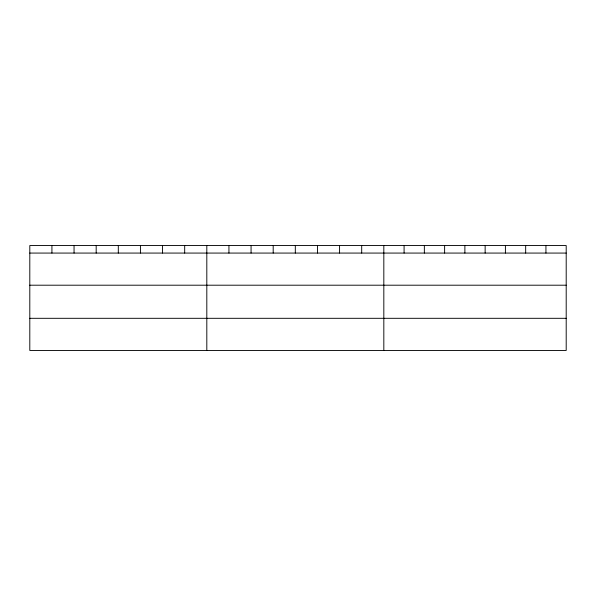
<?xml version="1.0" encoding="UTF-8"?>
<svg xmlns="http://www.w3.org/2000/svg" width="596" height="596" viewBox="0 0 596 596"><rect width="100%" height="100%" fill="white"/><g stroke="black" fill="none" stroke-linecap="round" stroke-linejoin="round"><path stroke-width="0.89" d="M566.2 285.201L566.2 245.552L29.8 245.552L29.8 350.448L566.2 350.448L566.2 285.201L29.8 285.201M29.8 253.069L566.2 253.069M29.8 318.309L566.2 318.309M545.936 245.552L545.936 253.069M525.672 245.552L525.672 253.069M505.408 245.552L505.408 253.069M485.144 245.552L485.144 253.069M464.88 245.552L464.88 253.069M444.616 245.552L444.616 253.069M424.352 245.552L424.352 253.069M404.088 245.552L404.088 253.069M383.824 245.552L383.824 350.448M361.697 245.552L361.697 253.069M339.571 245.552L339.571 253.069M317.445 245.552L317.445 253.069M295.318 245.552L295.318 253.069M273.191 245.552L273.191 253.069M251.065 245.552L251.065 253.069M228.939 245.552L228.939 253.069M206.812 245.552L206.812 350.448M184.685 245.552L184.685 253.069M162.559 245.552L162.559 253.069M140.433 245.552L140.433 253.069M118.306 245.552L118.306 253.069M96.179 245.552L96.179 253.069M74.053 245.552L74.053 253.069M51.927 245.552L51.927 253.069"/></g></svg>
